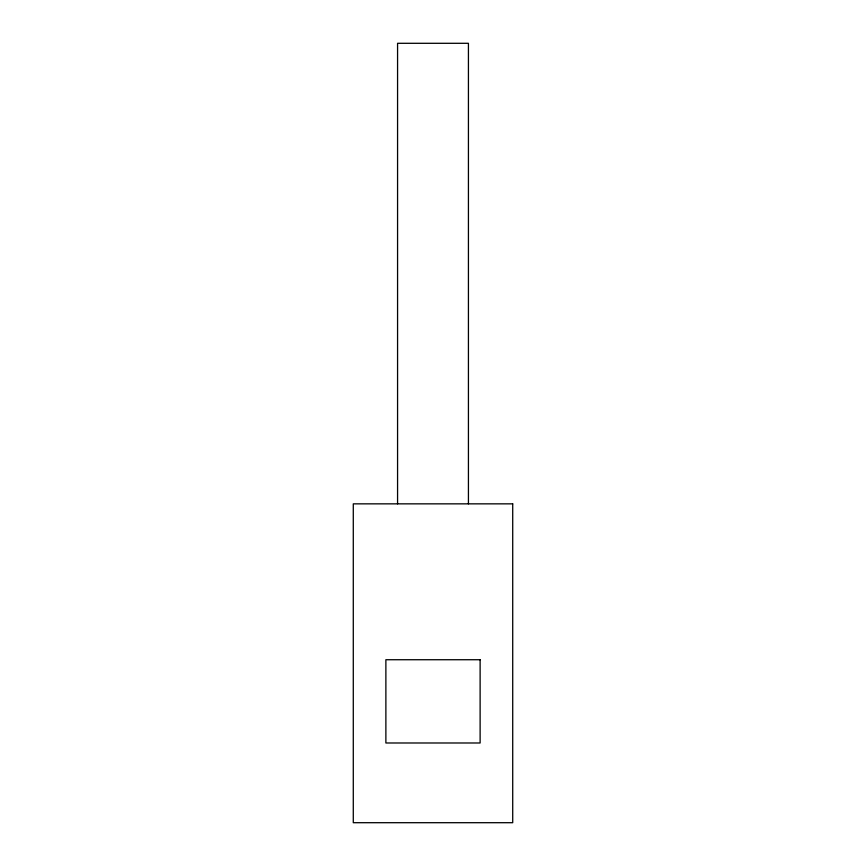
<?xml version="1.0" encoding="UTF-8"?>
<svg xmlns="http://www.w3.org/2000/svg" width="866" height="866" viewBox="0 0 866 866"><rect width="100%" height="100%" fill="white"/><g stroke="black" fill="none" stroke-linecap="round" stroke-linejoin="round"><path stroke-width="1.3" d="M468.43 503.85L468.43 43.3L397.57 43.3L397.57 503.85M512.715 503.85L353.285 503.85L353.285 822.7L512.715 822.7L512.715 503.85M480.121 659.73L385.879 659.73L385.879 742.985L480.121 742.985L480.121 659.73"/></g></svg>
